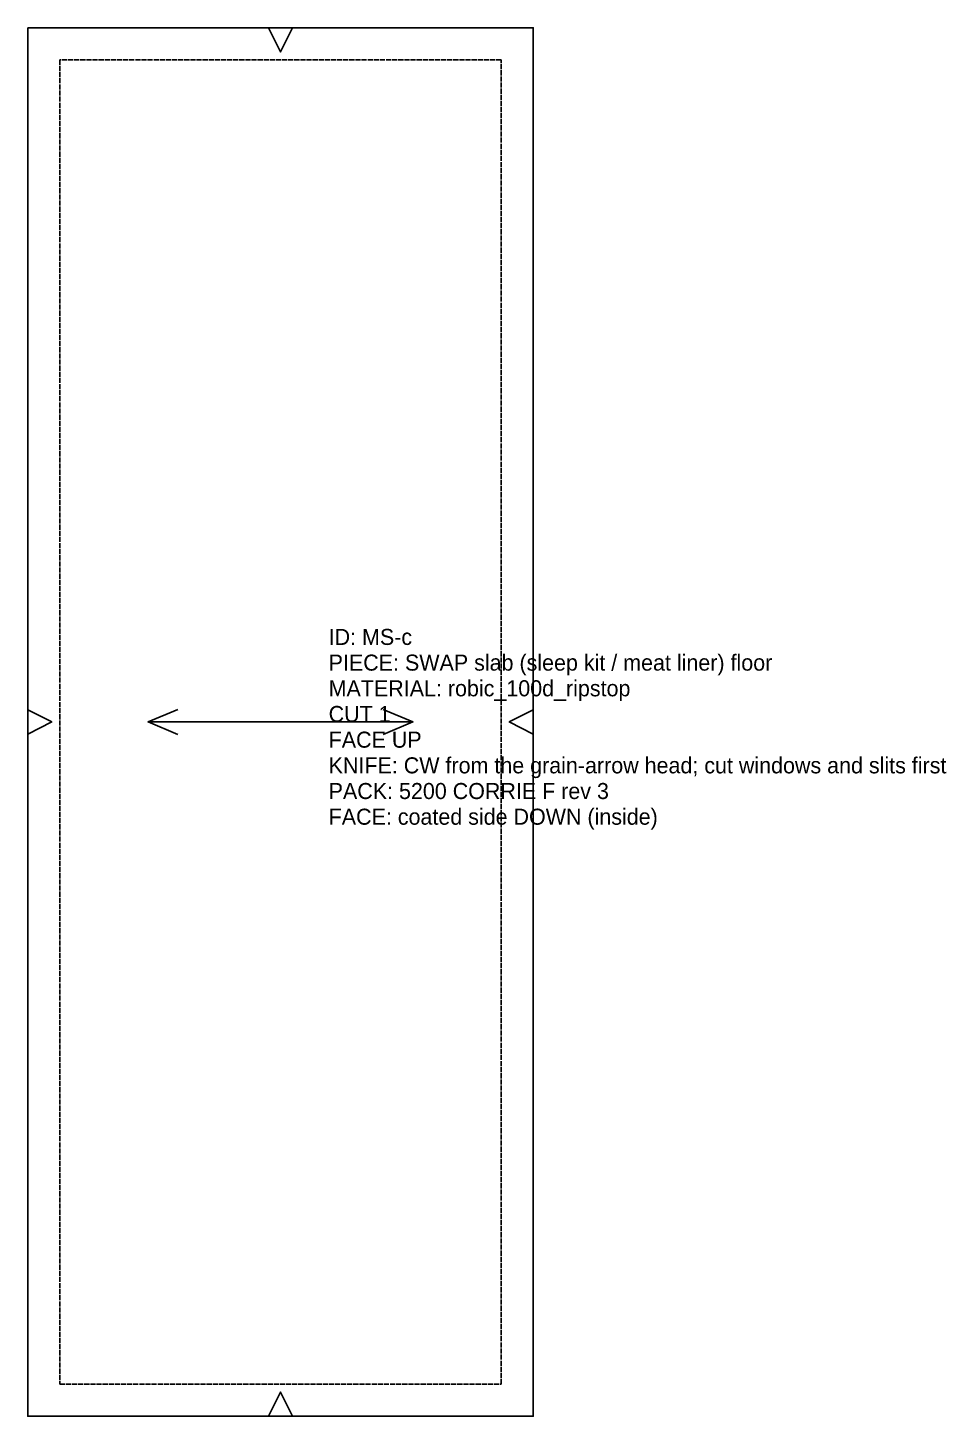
# Model space of a CAD drawing. Header units: millimetres. Extents: x 0 to 1336, y -22 to 1524.
# Drawn here: x 521.8 to 750.7, y 262.5 to 608.5 of the extents above; entities that cross this region are included whole.
import ezdxf

# ---------------------------------------------------------------- set-up
doc = ezdxf.new("R2010")
doc.units = ezdxf.units.MM
doc.linetypes.add('DASHED', pattern=[1.524, 1.27, -0.254])
for name, color, linetype in [('CUT', 7, 'Continuous'), ('GRAIN', 5, 'Continuous'), ('NOTCH', 1, 'Continuous'), ('SEW', 3, 'Continuous'), ('TEXT', 2, 'Continuous')]:
    doc.layers.add(name, color=color, linetype=linetype)

msp = doc.modelspace()

# ---------------------------------------------------------------- linework, layer by layer
at = {"layer": 'CUT'}
msp.add_lwpolyline([(521.8, 608.5), (647.8, 608.5), (647.8, 262.5), (521.8, 262.5)], close=True, dxfattribs=at)
at = {"layer": 'GRAIN'}
for points in [[(559.17, 438.62), (551.8, 435.5), (559.17, 432.38)], [(610.43, 432.38), (617.8, 435.5), (610.43, 438.62)], [(551.8, 435.5), (617.8, 435.5)]]:
    msp.add_lwpolyline(points, dxfattribs=at)
at = {"layer": 'NOTCH'}
for points in [[(581.8, 608.5), (584.8, 602.5), (587.8, 608.5)], [(521.8, 432.5), (527.8, 435.5), (521.8, 438.5)], [(647.8, 438.5), (641.8, 435.5), (647.8, 432.5)], [(587.8, 262.5), (584.8, 268.5), (581.8, 262.5)]]:
    msp.add_lwpolyline(points, dxfattribs=at)
at = {"layer": 'SEW', "linetype": 'DASHED'}
msp.add_lwpolyline([(529.8, 600.5), (529.8, 270.5), (639.8, 270.5), (639.8, 600.5)], close=True, dxfattribs=at)

# ---------------------------------------------------------------- texts
at = {"layer": 'TEXT'}
for s, p in [('ID: MS-c', (596.8, 454.7)), ('PIECE: SWAP slab (sleep kit / meat liner) floor', (596.8, 448.3)), ('MATERIAL: robic_100d_ripstop', (596.8, 441.9)), ('CUT 1', (596.8, 435.5)), ('FACE UP', (596.8, 429.1)), ('KNIFE: CW from the grain-arrow head; cut windows and slits first', (596.8, 422.7)), ('PACK: 5200 CORRIE F rev 3', (596.8, 416.3)), ('FACE: coated side DOWN (inside)', (596.8, 409.9))]:
    msp.add_text(s, height=4, dxfattribs=at).set_placement(p)

doc.saveas('drawing.dxf')
